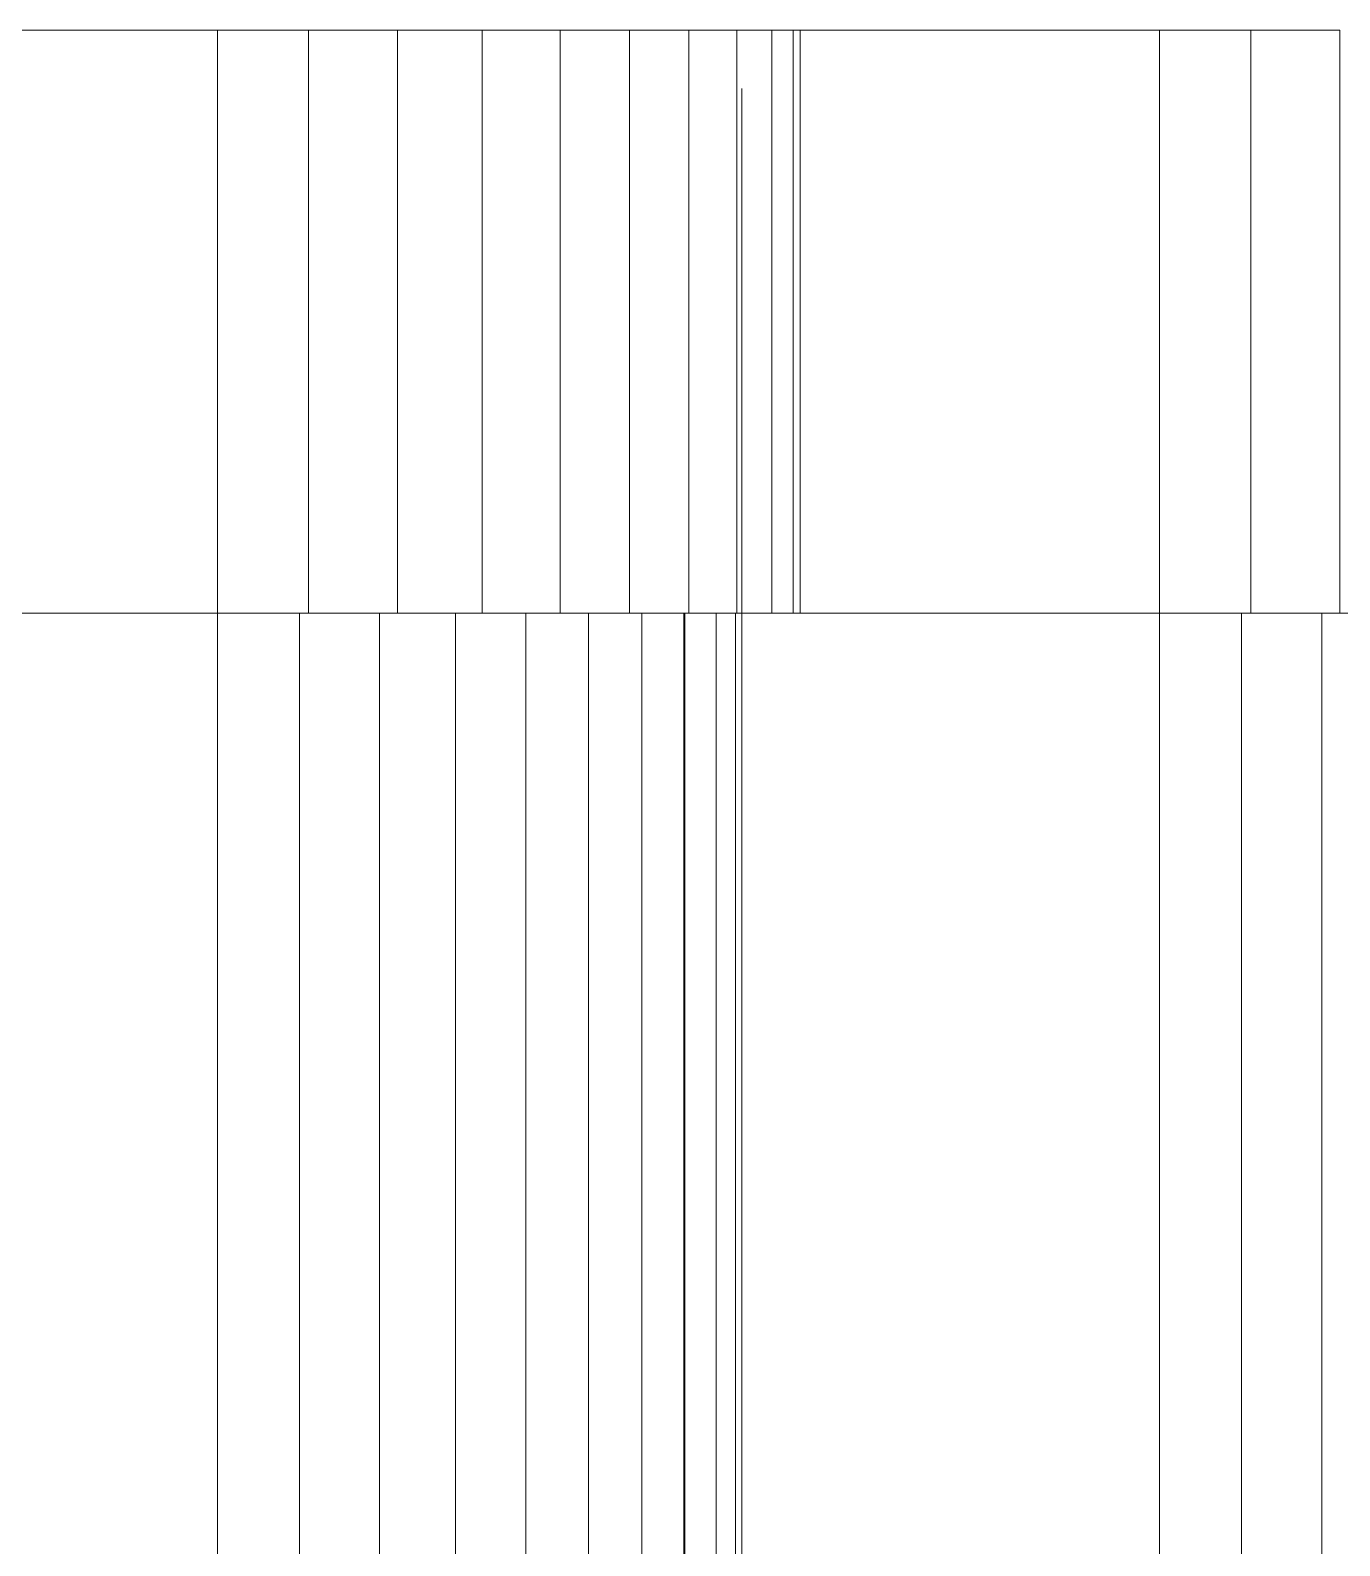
# Model space of a CAD drawing. Header units: centimetres. Extents: x -13689 to 3489, y -437 to 1921.
# Drawn here: x -2934.93 to -2930.43, y 181.6 to 186.8 of the extents above; entities that cross this region are included whole.
import ezdxf

# ---------------------------------------------------------------- set-up
doc = ezdxf.new("R2010")
doc.units = ezdxf.units.CM
doc.layers.add('M-EQPM', color=7, linetype='Continuous', lineweight=9)

# ---------------------------------------------------------------- blocks, each defined once
blk = doc.blocks.new('EQ-05-007 - EQ-05-007_dwg_Agrupar_318-1548993-Sección 3-2')
at = {"layer": 'M-EQPM', "color": 9, "true_color": 0xc0c0c0}
for p, q in [((-2067.1605, 184.8), (-2067.1605, 186.8)), ((-2066.8476, 186.8), (-2066.8476, 184.8)), ((-2066.5425, 184.8), (-2066.5425, 186.8)), ((-2066.2525, 186.8), (-2066.5425, 186.8)), ((-2066.5425, 186.8), (-2066.5425, 184.8)), ((-2066.2525, 184.8), (-2066.2525, 186.8)), ((-2065.9849, 186.8), (-2065.9849, 184.8)), ((-2065.7463, 186.8), (-2065.7463, 184.8)), ((-2065.5425, 186.8), (-2065.7463, 186.8)), ((-2065.5425, 184.8), (-2065.5425, 186.8)), ((-2065.5425, 184.8), (-2065.5425, 186.8)), ((-2065.3785, 186.8), (-2065.3785, 184.8)), ((-2065.2584, 184.8), (-2065.2584, 186.8)), ((-2065.1851, 186.8), (-2065.2584, 186.8)), ((-2065.1851, 186.8), (-2065.1851, 184.8)), ((-2065.1851, 186.8), (-2065.1605, 186.8)), ((-2065.1605, 186.8), (-2065.1851, 186.8)), ((-2065.1605, 186.8), (-2065.1605, 184.8)), ((-2065.1605, 186.8), (-2065.1605, 184.8)), ((-2065.3605, 184.8), (-2065.3605, 186.6)), ((-2067.1605, 184.8), (-2124.1605, 184.8)), ((-2067.1605, 184.8), (-2066.8476, 184.8)), ((-2067.1605, 106), (-2067.1605, 184.8)), ((-2067.1605, 106), (-2067.1605, 184.8)), ((-2067.1605, 184.8), (-2067.1605, 106)), ((-2066.8789, 106), (-2066.8789, 184.8)), ((-2066.8789, 184.8), (-2066.8789, 106)), ((-2066.8789, 106), (-2066.8789, 184.8)), ((-2066.5425, 184.8), (-2066.8476, 184.8)), ((-2066.6043, 106), (-2066.6043, 184.8)), ((-2066.2525, 184.8), (-2066.5425, 184.8)), ((-2066.3433, 106), (-2066.3433, 184.8)), ((-2066.3433, 106), (-2066.3433, 184.8)), ((-2066.3433, 184.8), (-2066.3433, 106)), ((-2066.2525, 184.8), (-2065.9849, 184.8)), ((-2066.1025, 106), (-2066.1025, 184.8)), ((-2066.1025, 184.8), (-2066.1025, 106)), ((-2066.1025, 106), (-2066.1025, 184.8)), ((-2065.7463, 184.8), (-2065.9849, 184.8)), ((-2065.8877, 106), (-2065.8877, 184.8)), ((-2065.8877, 106), (-2065.8877, 184.8)), ((-2065.8877, 106), (-2065.8877, 184.8)), ((-2065.5425, 184.8), (-2065.7463, 184.8)), ((-2065.5425, 184.8), (-2065.7463, 184.8)), ((-2065.7043, 106), (-2065.7043, 184.8)), ((-2065.7043, 184.8), (-2065.7043, 106)), ((-2065.7043, 106), (-2065.7043, 184.8)), ((-2065.5802, 184.8), (-2065.5605, 184.8)), ((-2065.5605, 106), (-2065.5605, 184.8)), ((-2065.5567, 106), (-2065.5567, 184.8)), ((-2065.3785, 184.8), (-2065.5425, 184.8)), ((-2065.4486, 106), (-2065.4486, 184.8)), ((-2065.4486, 106), (-2065.4486, 184.8)), ((-2065.4486, 184.8), (-2065.4486, 106)), ((-2065.3827, 106), (-2065.3827, 184.8)), ((-2065.3827, 184.8), (-2065.3827, 106)), ((-2065.3827, 184.8), (-2065.3827, 106)), ((-2065.2584, 184.8), (-2065.3785, 184.8)), ((-2065.3605, 106), (-2065.3605, 184.8)), ((-2065.2584, 184.8), (-2065.1851, 184.8)), ((-2065.1851, 184.8), (-2065.1605, 184.8)), ((-2065.1851, 184.8), (-2065.1605, 184.8)), ((-2065.1851, 184.8), (-2065.1605, 184.8))]:
    blk.add_line(p, q, dxfattribs=at)
at = {"layer": 'M-EQPM', "color": 9, "true_color": 0xc0c0c0, "flags": 128}
for points in [[(-2066.5425, 186.8), (-2066.8476, 186.8), (-2067.1605, 186.8), (-2124.1605, 186.8), (-2124.4734, 186.8), (-2124.7785, 186.8)], [(-2066.5425, 184.8), (-2066.8476, 184.8), (-2067.1605, 184.8), (-2067.1605, 186.8), (-2067.1605, 184.8), (-2066.8476, 184.8), (-2066.8476, 186.8), (-2067.1605, 186.8), (-2124.1605, 186.8), (-2124.1605, 184.8), (-2067.1605, 184.8), (-2124.1605, 184.8), (-2124.4734, 184.8), (-2124.4734, 186.8), (-2124.1605, 186.8), (-2124.1605, 184.8), (-2124.4734, 184.8), (-2124.7785, 184.8)], [(-2066.5425, 184.8), (-2066.8476, 184.8), (-2066.8476, 186.8), (-2066.5425, 186.8)], [(-2066.2525, 186.8), (-2066.5425, 186.8), (-2066.5425, 184.8), (-2066.2525, 184.8), (-2066.5425, 184.8)], [(-2065.7463, 186.8), (-2065.9849, 186.8), (-2066.2525, 186.8)], [(-2066.2525, 184.8), (-2065.9849, 184.8), (-2065.9849, 186.8), (-2066.2525, 186.8)], [(-2065.7463, 184.8), (-2065.9849, 184.8), (-2065.9849, 186.8), (-2065.7463, 186.8)], [(-2065.7463, 186.8), (-2065.7463, 184.8), (-2065.5425, 184.8), (-2065.5425, 186.8), (-2065.7463, 186.8), (-2065.7463, 184.8)], [(-2065.2584, 186.8), (-2065.3785, 186.8), (-2065.5425, 186.8)], [(-2065.5425, 186.8), (-2065.3785, 186.8), (-2065.3785, 184.8), (-2065.5425, 184.8)], [(-2065.2584, 186.8), (-2065.3785, 186.8), (-2065.3785, 184.8), (-2065.2584, 184.8)], [(-2065.1605, 184.8), (-2065.1851, 184.8), (-2065.2584, 184.8), (-2065.2584, 186.8), (-2065.2584, 184.8), (-2065.1851, 184.8), (-2065.1851, 186.8), (-2065.2584, 186.8)], [(-2065.1851, 184.8), (-2065.1605, 184.8), (-2065.1605, 186.8), (-2065.1605, 184.8)], [(-2065.1605, 184.8), (-2065.1605, 186.8), (-2065.1851, 186.8), (-2065.1851, 184.8), (-2065.1605, 184.8), (-2065.1605, 186.8), (-2065.1851, 186.8)], [(-2065.7463, 184.8), (-2065.9849, 184.8), (-2066.2525, 184.8)], [(-2065.2584, 184.8), (-2065.3785, 184.8), (-2065.5425, 184.8)]]:
    blk.add_lwpolyline(points, dxfattribs=at)
for points in [[(-2066.2525, 184.8), (-2066.2525, 186.8)], [(-2066.6043, 184.8), (-2066.6043, 106)], [(-2065.5567, 184.8), (-2065.5567, 106)], [(-2065.3605, 184.8), (-2065.3605, 106)]]:
    blk.add_lwpolyline(points, close=True, dxfattribs=at)
blk = doc.blocks.new('EQ-05-007 - EQ-05-007_dwg_011_ENZUNCHADOR_dwg-1549000-Sección 3-2')
blk.add_blockref('EQ-05-007 - EQ-05-007_dwg_Agrupar_318-1548993-Sección 3-2', (0, 0))
blk = doc.blocks.new('EQ-05-007 - EQ-05-007_dwg-1548992-Sección 3-2')
blk.add_blockref('EQ-05-007 - EQ-05-007_dwg_011_ENZUNCHADOR_dwg-1549000-Sección 3-2', (0, 0))
blk = doc.blocks.new('EQ-05-007 - EQ-05-007-1549005-Sección 3-2')
blk.add_blockref('EQ-05-007 - EQ-05-007_dwg-1548992-Sección 3-2', (0, 0))
blk = doc.blocks.new('EQ-05-007 - EQ-05-007_dwg_Agrupar_318-V20-Sección 3-2')
at = {"layer": 'M-EQPM', "color": 9, "true_color": 0xc0c0c0}
for p, q in [((-2063.9275, 184.8), (-2063.9275, 186.8)), ((-2063.6146, 186.8), (-2063.6146, 184.8)), ((-2063.3095, 184.8), (-2063.3095, 186.8)), ((-2063.9275, 184.8), (-2065.1851, 184.8)), ((-2063.9275, 184.8), (-2063.6146, 184.8)), ((-2063.9275, 106), (-2063.9275, 184.8)), ((-2063.9275, 106), (-2063.9275, 184.8)), ((-2063.9275, 184.8), (-2063.9275, 106)), ((-2063.6459, 106), (-2063.6459, 184.8)), ((-2063.6459, 184.8), (-2063.6459, 106)), ((-2063.6459, 106), (-2063.6459, 184.8)), ((-2063.3095, 184.8), (-2063.6146, 184.8)), ((-2063.3713, 106), (-2063.3713, 184.8)), ((-2063.0195, 184.8), (-2063.3095, 184.8))]:
    blk.add_line(p, q, dxfattribs=at)
at = {"layer": 'M-EQPM', "color": 9, "true_color": 0xc0c0c0, "flags": 128}
for points in [[(-2063.3095, 186.8), (-2063.6146, 186.8), (-2063.9275, 186.8), (-2065.1851, 186.8)], [(-2063.3095, 184.8), (-2063.6146, 184.8), (-2063.9275, 184.8), (-2063.9275, 186.8), (-2063.9275, 184.8), (-2063.6146, 184.8), (-2063.6146, 186.8), (-2063.9275, 186.8), (-2065.1851, 186.8)], [(-2063.3095, 184.8), (-2063.6146, 184.8), (-2063.6146, 186.8), (-2063.3095, 186.8)]]:
    blk.add_lwpolyline(points, dxfattribs=at)
for points in [[(-2065.1851, 184.8), (-2063.9275, 184.8)], [(-2063.3713, 184.8), (-2063.3713, 106)]]:
    blk.add_lwpolyline(points, close=True, dxfattribs=at)
blk = doc.blocks.new('EQ-05-007 - EQ-05-007_dwg_011_ENZUNCHADOR_dwg-V24-Sección 3-2')
blk.add_blockref('EQ-05-007 - EQ-05-007_dwg_Agrupar_318-V20-Sección 3-2', (0, 0))
blk = doc.blocks.new('EQ-05-007 - EQ-05-007_dwg-V25-Sección 3-2')
blk.add_blockref('EQ-05-007 - EQ-05-007_dwg_011_ENZUNCHADOR_dwg-V24-Sección 3-2', (0, 0))
blk = doc.blocks.new('EQ-05-007 - EQ-05-007-V26-Sección 3-2')
blk.add_blockref('EQ-05-007 - EQ-05-007_dwg-V25-Sección 3-2', (0, 0))
blk = doc.blocks.new('PQ_RVR_MEP-01_ZZ_ZZ_MO_T_A_rvt-2-Sección 3-2')
at = {"layer": 'M-EQPM', "lineweight": 9}
for name in ['EQ-05-007 - EQ-05-007-1549005-Sección 3-2', 'EQ-05-007 - EQ-05-007-V26-Sección 3-2']:
    blk.add_blockref(name, (0, 0), dxfattribs=at)

msp = doc.modelspace()

# ---------------------------------------------------------------- block references
at = {"lineweight": 5}
msp.add_blockref('PQ_RVR_MEP-01_ZZ_ZZ_MO_T_A_rvt-2-Sección 3-2', (-867.1233, 0), dxfattribs=at)

doc.saveas('drawing.dxf')
